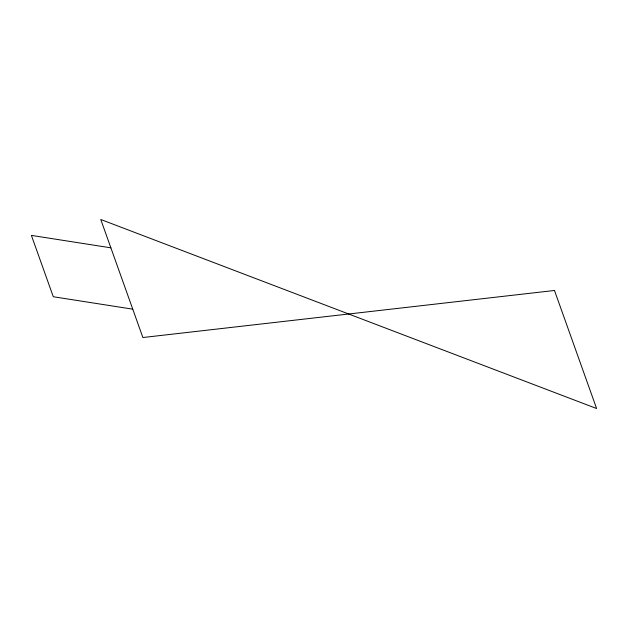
<?xml version="1.0" encoding="UTF-8"?>
<svg xmlns="http://www.w3.org/2000/svg" width="628" height="628" viewBox="0 0 628 628"><rect width="100%" height="100%" fill="white"/><g stroke="black" fill="none" stroke-linecap="round" stroke-linejoin="round"><path stroke-width="0.94" d="M110.881 247.832L31.4 235.398L53.286 296.738L132.767 309.172M554.485 290.474L142.878 337.526L100.763 219.478L596.6 408.522L554.485 290.474"/></g></svg>
